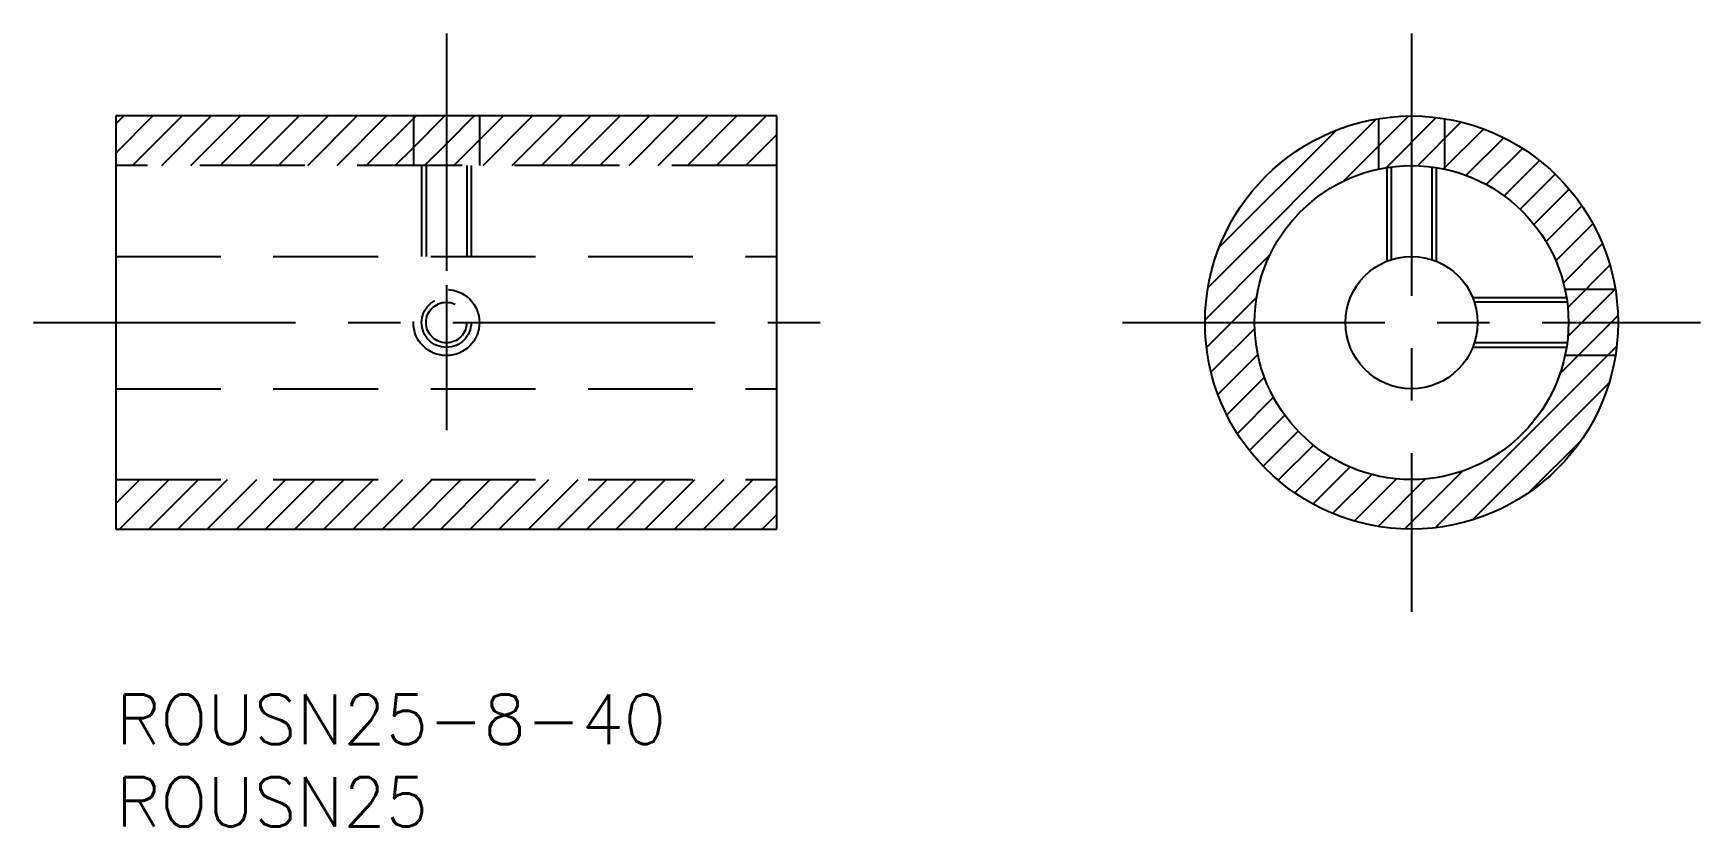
# Model space of a CAD drawing. Extents: x -5 to 96, y -8 to 40.
import ezdxf

# ---------------------------------------------------------------- set-up
doc = ezdxf.new("R2010")
doc.units = 0
doc.header["$LTSCALE"] = 0.5
doc.linetypes.add('CENTER', pattern=[50.8, 31.75, -6.35, 6.35, -6.35])
doc.linetypes.add('DASHED', pattern=[19.05, 12.7, -6.35])
for name, color, linetype in [('MSM_CENTER', 1, 'CENTER'), ('MSM_CONTINUOUS', 7, 'CONTINUOUS'), ('MSM_DASHED', 4, 'DASHED'), ('MSM_NARROW', 5, 'CONTINUOUS'), ('MSM_PART_NUMBER', 7, 'CONTINUOUS')]:
    doc.layers.add(name, color=color, linetype=linetype)
doc.styles.get("Standard").update_dxf_attribs({"font": 'txt.shx', "height": 3, "bigfont": 'bigfont.shx'})

# ---------------------------------------------------------------- blocks, each defined once
blk = doc.blocks.new('*U3')
at = {"layer": 'MSM_PART_NUMBER'}
blk.add_text('ROUSN25-8-40', height=3, dxfattribs=at).set_placement((0, -3))
blk = doc.blocks.new('*U4')
at = {"layer": 'MSM_PART_NUMBER'}
blk.add_text('ROUSN25', height=3, dxfattribs=at).set_placement((0, -8))

msp = doc.modelspace()

# ---------------------------------------------------------------- linework, layer by layer
at = {"layer": 'MSM_CENTER'}
for p, q in [((20, 40), (20, 25.63)), ((78.42, 40), (78.42, 5)), ((20, 24.77), (20, 16)), ((-5, 22.5), (45, 22.5)), ((60.92, 22.5), (95.92, 22.5))]:
    msp.add_line(p, q, dxfattribs=at)
at = {"layer": 'MSM_CONTINUOUS'}
for p, q in [((0, 35), (0, 10)), ((40, 35), (0, 35)), ((40, 10), (40, 35)), ((0, 10), (40, 10))]:
    msp.add_line(p, q, dxfattribs=at)
for radius in [12.5, 9.5, 4]:
    msp.add_circle((78.42, 22.5), radius, dxfattribs=at)
at = {"layer": 'MSM_DASHED'}
for p, q in [((18, 35), (18, 32)), ((22, 35), (22, 32)), ((76.42, 34.84), (76.42, 31.79)), ((80.42, 34.84), (80.42, 31.79)), ((40, 32), (0, 32)), ((18.5, 32), (18.5, 26.5)), ((18.77, 32), (18.77, 26.5)), ((21.23, 32), (21.23, 26.5)), ((21.5, 32), (21.5, 26.5)), ((76.92, 31.88), (76.92, 26.21)), ((77.19, 31.92), (77.19, 26.31)), ((79.65, 31.92), (79.65, 26.31)), ((79.92, 31.88), (79.92, 26.21)), ((0, 26.5), (40, 26.5)), ((90.76, 24.5), (87.71, 24.5)), ((87.8, 24), (82.13, 24)), ((87.84, 23.73), (82.23, 23.73)), ((87.84, 21.27), (82.23, 21.27)), ((87.8, 21), (82.13, 21)), ((90.76, 20.5), (87.71, 20.5)), ((0, 18.5), (40, 18.5)), ((0, 13), (40, 13))]:
    msp.add_line(p, q, dxfattribs=at)
for radius in [2, 1.5, 1.23]:
    msp.add_circle((20, 22.5), radius, dxfattribs=at)
at = {"layer": 'MSM_NARROW'}
for p, q in [((0, 34.53), (0.47, 35)), ((0, 32.76), (2.24, 35)), ((1, 32), (4, 35)), ((2.77, 32), (5.77, 35)), ((4.54, 32), (7.54, 35)), ((6.31, 32), (9.31, 35)), ((8.08, 32), (11.08, 35)), ((9.84, 32), (12.84, 35)), ((11.61, 32), (14.61, 35)), ((13.38, 32), (16.38, 35)), ((15.15, 32), (18, 34.85)), ((18, 34.85), (18.15, 35)), ((18, 33.09), (19.91, 35)), ((20, 33.32), (21.68, 35)), ((22, 33.55), (23.45, 35)), ((22.22, 32), (25.22, 35)), ((23.99, 32), (26.99, 35)), ((25.75, 32), (28.75, 35)), ((27.52, 32), (30.52, 35)), ((29.29, 32), (32.29, 35)), ((31.06, 32), (34.06, 35)), ((32.82, 32), (35.82, 35)), ((34.59, 32), (37.59, 35)), ((36.36, 32), (39.36, 35)), ((66.1, 24.62), (76.3, 34.82)), ((74.32, 31.07), (78.25, 35)), ((76.9, 31.88), (79.9, 34.88)), ((78.78, 31.99), (81.39, 34.6)), ((18.68, 32), (20, 33.32)), ((20.45, 32), (22, 33.55)), ((38.13, 32), (40, 33.87)), ((66.78, 27.07), (73.85, 34.13)), ((80.35, 31.8), (82.75, 34.19)), ((81.73, 31.41), (84, 33.68)), ((16.91, 32), (18, 33.09)), ((82.94, 30.85), (85.11, 33.02)), ((39.9, 32), (40, 32.1)), ((84, 30.15), (86.15, 32.29)), ((84.99, 29.36), (87.11, 31.48)), ((85.83, 28.44), (87.96, 30.57)), ((86.56, 27.4), (88.73, 29.57)), ((87.16, 26.23), (89.4, 28.47)), ((87.61, 24.91), (89.97, 27.28)), ((65.92, 22.67), (69.85, 26.6)), ((87.88, 23.41), (90.43, 25.97)), ((87.88, 21.65), (90.75, 24.52)), ((66.01, 20.99), (69.04, 24.02)), ((87.4, 19.4), (90.91, 22.91)), ((66.28, 19.5), (68.93, 22.14)), ((66.7, 18.15), (69.12, 20.56)), ((79.85, 10.08), (90.84, 21.07)), ((67.24, 16.91), (69.51, 19.19)), ((82.08, 10.55), (90.37, 18.84)), ((67.88, 15.79), (70.07, 17.98)), ((68.61, 14.75), (70.75, 16.89)), ((69.43, 13.81), (71.56, 15.93)), ((85.5, 12.2), (88.72, 15.41)), ((70.35, 12.96), (72.48, 15.09)), ((71.35, 12.19), (73.52, 14.36)), ((72.45, 11.52), (74.69, 13.76)), ((73.64, 10.95), (76.01, 13.31)), ((78.01, 10.01), (81.52, 13.52)), ((0, 11.55), (1.45, 13)), ((0.22, 10), (3.22, 13)), ((1.99, 10), (4.99, 13)), ((3.75, 10), (6.75, 13)), ((5.52, 10), (8.52, 13)), ((7.29, 10), (10.29, 13)), ((9.06, 10), (12.06, 13)), ((10.82, 10), (13.82, 13)), ((12.59, 10), (15.59, 13)), ((14.36, 10), (17.36, 13)), ((16.13, 10), (19.13, 13)), ((17.9, 10), (20.9, 13)), ((19.66, 10), (22.66, 13)), ((21.43, 10), (24.43, 13)), ((23.2, 10), (26.2, 13)), ((24.97, 10), (27.97, 13)), ((26.73, 10), (29.73, 13)), ((28.5, 10), (31.5, 13)), ((30.27, 10), (33.27, 13)), ((32.04, 10), (35.04, 13)), ((33.81, 10), (36.81, 13)), ((35.57, 10), (38.57, 13)), ((37.34, 10), (40, 12.66)), ((74.95, 10.49), (77.51, 13.04)), ((76.4, 10.16), (79.27, 13.04)), ((39.11, 10), (40, 10.89))]:
    msp.add_line(p, q, dxfattribs=at)

# ---------------------------------------------------------------- block references
at = {"layer": 'MSM_CONTINUOUS'}
for name in ['*U3', '*U4']:
    msp.add_blockref(name, (0, 0), dxfattribs=at)

doc.saveas('drawing.dxf')
